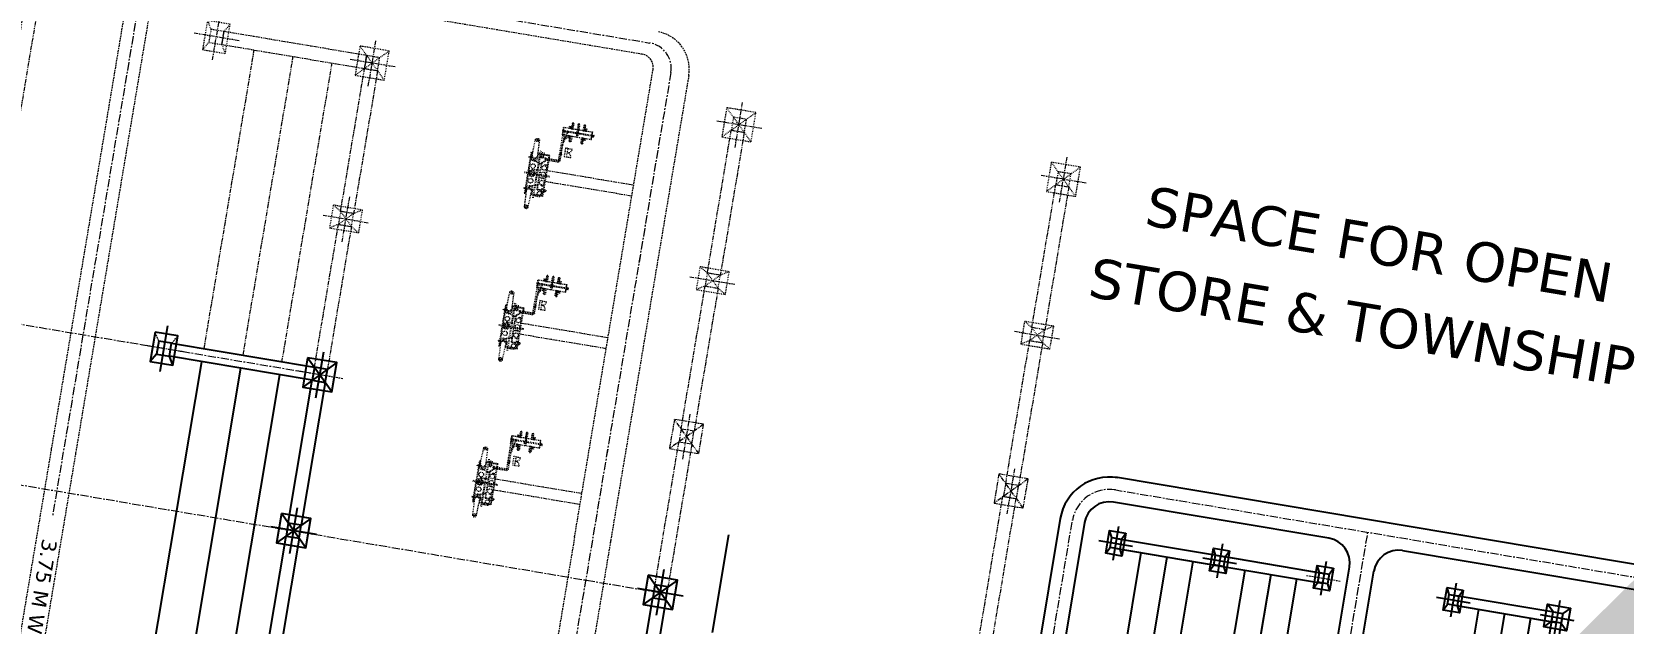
# Model space of a CAD drawing. Header units: feet. Extents: x 199174 to 214517, y 1645895 to 1656921.
# Drawn here: x 207650.2 to 207839.8, y 1653939.5 to 1654009.9 of the extents above; entities that cross this region are included whole.
import ezdxf

# ---------------------------------------------------------------- set-up
doc = ezdxf.new("R2010")
doc.units = ezdxf.units.FT
doc.header["$MEASUREMENT"] = 0
for name, pattern in [('400-ICT-1_400kV$0$HIDDEN', [0.375, 0.25, -0.125]), ('CENTER', [2, 1.25, -0.25, 0.25, -0.25]), ('HIDDEN', [0.375, 0.25, -0.125]), ('PHANTOM2', [1.25, 0.625, -0.125, 0.125, -0.125, 0.125, -0.125])]:
    doc.linetypes.add(name, pattern=pattern)
doc.layers.add('400 KV SUB', color=7, linetype='Continuous', true_color=0xffffdb)
doc.layers.add('E-LAY-CNTRL', color=1, linetype='CENTER', lineweight=0)
doc.layers.add('E-LAY-EXIST', color=8, linetype='HIDDEN', lineweight=0)
for name, color, linetype in [('E-LAY-FENC', 7, 'FENCELINE1'), ('E-LAY-ROAD', 7, 'Continuous'), ('EEQP', 2, 'Continuous'), ('TXT', 222, 'Continuous')]:
    doc.layers.add(name, color=color, linetype=linetype)
doc.styles.get("Standard").update_dxf_attribs({"font": 'arial.ttf'})
doc.styles.add('STYLE1', font='verdana.ttf')
doc.linetypes.add('FENCELINE1', pattern='A,0.25,-0.1,[133,ltypeshp.shx,S=0.1,R=0,X=-0.1,Y=0],-0.1,1', length=1.45)
doc.linetypes.add('PALLAV1', pattern='A,0.5,["X",Standard,S=0.1,R=0,X=-0.1,Y=-0.05],0.1', length=0.6)
doc.dimstyles.get("Standard").update_dxf_attribs({"dimtxt": 0.18, "dimasz": 0.18, "dimexe": 0.18, "dimexo": 0.0625, "dimgap": 0.09, "dimtad": 0, "dimtih": 1, "dimtoh": 1, "dimdec": 4, "dimzin": 0, "dimdsep": 46, "dimtxsty": 'Standard', "dimcen": 0.09, "dimadec": 0, "dimazin": 0, "dimtfac": 1, "dimtdec": 4, "dimtofl": 0, "dimtmove": 0, "dimatfit": 3, "dimfxl": 1, "dimtolj": 1, "dimtzin": 0, "dimarcsym": 0})

# ---------------------------------------------------------------- blocks, each defined once
blk = doc.blocks.new('TH_plan')
for p, q in [((-2250, 1750), (-1000, 1000)), ((-1000, 1000), (1000, -1000)), ((1000, 1000), (-1000, -1000)), ((1000, 1000), (2250, 1750)), ((-1000, -1000), (-2250, -1750)), ((1000, -1000), (2250, -1750))]:
    blk.add_line(p, q)
for points in [[(-2250, 1750), (2250, 1750), (2250, -1750), (-2250, -1750)], [(-1000, 1000), (1000, 1000), (1000, -1000), (-1000, -1000)]]:
    blk.add_lwpolyline(points, close=True)
blk = doc.blocks.new('T1')
for p, q in [((750, 3250), (0, 4500)), ((3500, 4500), (2750, 3250)), ((750, 1250), (0, 0)), ((3500, 0), (2750, 1250))]:
    blk.add_line(p, q)
for points in [[(0, 4500), (3500, 4500), (3500, 0), (0, 0)], [(750, 3250), (2750, 3250), (2750, 1250), (750, 1250)]]:
    blk.add_lwpolyline(points, close=True)
blk = doc.blocks.new('400 kV TOWER-4.5x4.5')
for points in [[(-2250, -2250), (2250, -2250), (2250, 2250), (-2250, 2250)], [(-1000, -1000), (1000, -1000), (1000, 1000), (-1000, 1000)], [(-100, -100), (100, -100), (100, 100), (-100, 100)]]:
    blk.add_lwpolyline(points, close=True)
for points in [[(2250, 2250), (-2250, -2250)], [(-2250, 2250), (2250, -2250)]]:
    blk.add_lwpolyline(points)
blk = doc.blocks.new('400-ICT-1_400kV$0$SHUNT RCTR 80MVAr_420kV_PLAN_BHEL')
for p, q in [((-2758, 1210), (-5155, 1110)), ((-5155, 510), (-2758, 410)), ((-2400, 1310), (-2758, 1310)), ((-2400, 310), (-2758, 310)), ((-2111, 899), (-2115, 899)), ((-2111, 824), (-2115, 824)), ((541, 899), (537, 899)), ((541, 824), (537, 824)), ((2111, 899), (2115, 899)), ((2111, 824), (2115, 824)), ((2400, 1310), (2758, 1310)), ((2400, 310), (2758, 310)), ((2758, 1210), (5155, 1110)), ((5155, 510), (2758, 410)), ((-2475, -1200), (-2425, -1617)), ((-2275, -462), (-2275, -1000)), ((-2225, -463), (-2225, -1006)), ((-2075, -1200), (-2125, -1610)), ((2388, -1438), (2388, -2904)), ((2413, -889), (2413, -1463)), ((2468, -1438), (2468, -2860)), ((2613, -889), (2613, -1463)), ((2638, -1438), (2638, -2800)), ((2638, -2800), (2388, -2904)), ((2388, -2904), (2609, -3125)), ((2475, -2878), (2635, -3038)), ((2713, -2875), (2609, -3125)), ((2609, -3125), (3549, -3125)), ((2638, -2800), (2713, -2875)), ((2653, -3045), (3549, -3045)), ((2713, -2875), (3549, -2875)), ((3574, -2875), (6578, -2875)), ((3574, -3045), (3737, -3045)), ((3574, -3125), (3737, -3125)), ((3737, -3025), (3887, -3150)), ((3737, -3150), (3887, -3025)), ((3887, -3045), (5122, -3045)), ((3887, -3125), (5116, -3125)), ((5116, -3125), (7128, -3578)), ((5128, -3046), (7146, -3500)), ((5480, -3125), (6578, -3125))]:
    blk.add_line(p, q)
at = {"linetype": '400-ICT-1_400kV$0$HIDDEN'}
for p, q in [((3347, -3986), (3347, -4639)), ((4653, -3986), (4653, -4639)), ((6578, -2875), (7128, -2875)), ((6578, -3125), (7128, -3125))]:
    blk.add_line(p, q, dxfattribs=at)
for points in [[(-5240, 835), (-5155, 835)], [(-5155, 785), (-5240, 785)], [(3138, 1194), (3138, 1438), (-3138, 1438), (-3138, 1194)], [(-3138, 426), (-3138, -1438), (-2439, -1438)], [(-2362, 1338), (-2362, 1640), (-2438, 1640), (-2438, 1338)], [(-2120, 887), (-2264, 887)], [(-2120, 837), (-2264, 837)], [(-2111, -1438), (3138, -1438), (3138, 426)], [(531, 887), (494, 887)], [(531, 837), (499, 837)], [(2120, 887), (2264, 887)], [(2120, 837), (2264, 837)], [(2362, 1338), (2362, 1640), (2438, 1640), (2438, 1338)], [(5240, 835), (5155, 835)], [(5155, 785), (5240, 785)], [(-2362, -1340), (-2362, -1640), (-2438, -1640), (-2438, -1340)], [(5756, -4080), (5756, -3980), (6578, -3980), (6578, -4280), (5756, -4280), (5756, -4180)], [(6553, -3737), (6553, -3662), (6253, -3662), (6253, -3962), (6553, -3962), (6553, -3887)], [(8500, -4080), (8500, -3980), (7678, -3980), (7678, -4280), (8500, -4280), (8500, -4180)], [(7703, -3737), (7703, -3662), (8003, -3662), (8003, -3962), (7703, -3962), (7703, -3887)], [(5756, -5880), (5756, -5780), (6578, -5780), (6578, -6080), (5756, -6080), (5756, -5980)], [(6553, -6323), (6553, -6398), (6253, -6398), (6253, -6098), (6553, -6098), (6553, -6173)], [(8500, -4980), (8500, -4880), (7678, -4880), (7678, -5180), (8500, -5180), (8500, -5080)], [(8500, -5880), (8500, -5780), (7678, -5780), (7678, -6080), (8500, -6080), (8500, -5980)], [(7703, -6323), (7703, -6398), (8003, -6398), (8003, -6098), (7703, -6098), (7703, -6173)]]:
    blk.add_lwpolyline(points)
for points in [[(3038, 1194), (3038, 1338), (-3038, 1338), (-3038, 1194)], [(-3038, 426), (-3038, -1338), (-2092, -1338)], [(-2092, -1338), (3038, -1338), (3038, 426)]]:
    blk.add_lwpolyline(points, dxfattribs=at)
for points in [[(-1629, -383), (-1629, -158, 0.1859661), (-1642, -124), (-2038, 870, 0.2119231), (-2075, 887), (-2111, 887)], [(-1679, -392), (-1679, -167, 0.1859661), (-1686, -151), (-2068, 829, 0.2119231), (-2086, 837), (-2111, 837)], [(636, -383), (634, 812, 0.4135999), (559, 887), (541, 887)], [(586, -383), (584, 812, 0.4135999), (559, 837), (541, 837)], [(1629, -383), (1629, -158, -0.1859661), (1642, -124), (2038, 870, -0.2119231), (2075, 887), (2111, 887)], [(1679, -392), (1679, -167, -0.1859661), (1686, -151), (2068, 829, -0.2119231), (2086, 837), (2111, 837)], [(-2265, -383), (1750, -383, -0.2240098), (1897, -452), (2413, -1079)], [(-2265, -463), (1750, -463, -0.2240098), (1835, -503), (2413, -1204)]]:
    blk.add_lwpolyline(points, format="xyb")
for points in [[(-3138, -997), (-3338, -997), (-3338, -297), (-3138, -297)], [(2713, -1438), (2713, -1463), (2313, -1463), (2313, -1438)], [(3138, -597), (3338, -597), (3338, -97), (3138, -97)], [(3347, -3986), (4653, -3986), (4653, -3614), (3347, -3614)], [(3574, -2800), (3549, -2800), (3549, -3200), (3574, -3200)], [(3737, -2988), (3724, -2988), (3724, -3188), (3737, -3188)], [(3887, -2988), (3899, -2988), (3899, -3188), (3887, -3188)], [(6578, -4080), (6578, -4180), (5656, -4180), (5656, -4080)], [(6140, -3194), (6116, -3188), (6058, -3439), (6083, -3445)], [(6239, -3225), (6215, -3219), (6157, -3470), (6182, -3475)], [(6328, -3737), (6328, -3887), (6578, -3887), (6578, -3737)], [(6528, -2805), (7728, -2805), (7728, -2830), (6528, -2830)], [(6578, -7230), (7678, -7230), (7678, -2830), (6578, -2830)], [(7928, -3737), (7928, -3887), (7678, -3887), (7678, -3737)], [(7678, -4080), (7678, -4180), (8600, -4180), (8600, -4080)], [(6578, -5980), (6578, -5880), (5656, -5880), (5656, -5980)], [(6328, -6323), (6328, -6173), (6578, -6173), (6578, -6323)], [(6528, -7255), (7728, -7255), (7728, -7230), (6528, -7230)], [(6878, -5155), (6828, -5155), (6828, -4905), (6878, -4905)], [(7378, -5155), (7428, -5155), (7428, -4905), (7378, -4905)], [(7678, -4980), (7678, -5080), (8600, -5080), (8600, -4980)], [(7678, -5980), (7678, -5880), (8600, -5880), (8600, -5980)], [(7928, -6323), (7928, -6173), (7678, -6173), (7678, -6323)], [(7253, -7382), (7253, -7367), (7003, -7367), (7003, -7382)], [(7240, -7570), (7240, -7545), (7216, -7520), (7040, -7520), (7016, -7545), (7016, -7570)], [(7228, -7367), (7228, -7255), (7028, -7255), (7028, -7367)], [(7216, -7520), (7190, -7445), (7066, -7445), (7040, -7520)], [(7178, -7445), (7178, -7382), (7078, -7382), (7078, -7445)]]:
    blk.add_lwpolyline(points, close=True)
for centre, radius in [((-1130, 810), 350), ((0, 810), 500), ((0, 810), 400), ((0, 810), 250), ((0, 810), 25), ((1130, 810), 350), ((-2791, -800), 300), ((-1602, -1002), 91.6), ((-1130, -910), 350), ((-431, -766), 91.6), ((-431, -1002), 91.6), ((146, -910), 350), ((1130, -910), 350), ((1600, -1002), 91.6), ((2726, -347), 200), ((2726, -347), 150), ((7128, -5030), 250), ((7128, -5030), 50)]:
    blk.add_circle(centre, radius)
for centre, radius, start, end in [((-2758, 810), 500, 230.76083, 129.23917), ((-2400, 810), 500, 270, 90), ((2400, 810), 500, 90, 270), ((2758, 810), 500, 50.76083, 309.23917), ((-2275, -1200), 250, 90, 224.29248), ((-2275, -1200), 200, 350.6282, 189.3189), ((-2265, -423), 75, 32.23095, 262.10618), ((-2265, -423), 40, 90, 270), ((-2265, -423), 75, 301.96013, 327.76905), ((-2275, -1200), 250, 315.61895, 78.46304), ((2513, -889), 125, 323.1301, 216.8699), ((2513, -889), 100, 0, 180), ((2493, -2860), 25, 180, 225), ((2653, -3020), 25, 225, 270), ((5122, -3070), 25, 77.31051, 90), ((7137, -3539), 90, 193.69831, 140.92271), ((7137, -3539), 40, 257.31051, 77.31051)]:
    blk.add_arc(centre, radius, start, end)
for centre, radius, start, end in [((3347, -3986), 653, 270, 0), ((4653, -3986), 653, 180, 270), ((7128, -3000), 150, 90, 123.55731), ((7128, -3000), 150, 236.44269, 270), ((7128, -3000), 150, 270, 90), ((7128, -3000), 125, 270, 90)]:
    blk.add_arc(centre, radius, start, end, dxfattribs=at)
at = {"extrusion": (0, 0, -1)}
for centre, major_axis, ratio in [((-5155, 810), (0, 300), 0.7842267), ((-5240, 810), (0, 25), 0.5645792)]:
    blk.add_ellipse(centre, major_axis=major_axis, ratio=ratio, dxfattribs=at)
for centre, major_axis, ratio, start_param, end_param in [((-5155, 810), (0, 98), 0.5962488, -1.3129188, 4.4545109), ((-5155, 810), (0, -25), 0.5636371, 3.1415927, 6.2831853), ((-2758, 810), (0, 400), 0.9821207, -0.0559861, 3.1975787), ((-2115, 862), (0, 37.5), 0.205458, 3.1415927, 6.2831853), ((-2111, 862), (0, 37.5), 0.205458, 2.300524, 7.124254), ((-2111, 862), (0, -25), 0.1123446, 0, 3.1415927), ((537, 862), (0, 37.5), 0.205458, 3.1415927, 6.2831853), ((541, 862), (0, 37.5), 0.205458, 2.300524, 7.124254), ((541, 862), (0, -25), 0.1123446, 0, 3.1415927)]:
    blk.add_ellipse(centre, major_axis=major_axis, ratio=ratio, start_param=start_param, end_param=end_param, dxfattribs=at)
for centre, major_axis, ratio, start_param, end_param in [((2111, 862), (0, 37.5), 0.205458, 2.300524, 7.124254), ((2111, 862), (0, -25), 0.1123446, 0, 3.1415927), ((2115, 862), (0, 37.5), 0.205458, 3.1415927, 6.2831853), ((2758, 810), (0, 400), 0.9821207, -0.0559861, 3.1975787), ((5155, 810), (0, 98), 0.5962488, -1.3129188, 4.4545109), ((5155, 810), (0, -25), 0.5636371, 3.1415927, 6.2831853)]:
    blk.add_ellipse(centre, major_axis=major_axis, ratio=ratio, start_param=start_param, end_param=end_param)
for centre, major_axis, ratio in [((5155, 810), (0, 300), 0.7842267), ((5240, 810), (0, 25), 0.5645792), ((-2275, -1610), (-150, 0), 0.7546728)]:
    blk.add_ellipse(centre, major_axis=major_axis, ratio=ratio)
at = {"layer": 'EEQP', "color": 4, "linetype": 'CENTER'}
for p, q in [((-3638, 0), (3638, 0)), ((0, 1938), (0, -1938)), ((7128, -7570), (7128, -2683)), ((6528, -5030), (7728, -5030))]:
    blk.add_line(p, q, dxfattribs=at)
blk = doc.blocks.new('TWR_CTE_p')
for p, q in [((-750, 750), (-1750, 1750)), ((1750, 1750), (750, 750)), ((-1750, -1750), (-750, -750)), ((750, -750), (1750, -1750))]:
    blk.add_line(p, q)
for points in [[(-1750, -1750), (1750, -1750), (1750, 1750), (-1750, 1750)], [(-750, -750), (750, -750), (750, 750), (-750, 750)]]:
    blk.add_lwpolyline(points, close=True)
blk = doc.blocks.new('TWR_CTH_p')
for p, q in [((-750, 750), (-1750, 1250)), ((1750, 1250), (750, 750)), ((-750, -750), (-1750, -1250)), ((750, -750), (1750, -1250))]:
    blk.add_line(p, q)
for points in [[(-1750, -1250), (1750, -1250), (1750, 1250), (-1750, 1250)], [(-750, -750), (750, -750), (750, 750), (-750, 750)]]:
    blk.add_lwpolyline(points, close=True)
blk = doc.blocks.new('TWR_CTG_p')
for p, q in [((-750, 750), (-1750, 1250)), ((1750, 1250), (750, 750)), ((-750, -750), (-1750, -1250)), ((750, -750), (1750, -1250))]:
    blk.add_line(p, q)
for points in [[(-1750, -1250), (1750, -1250), (1750, 1250), (-1750, 1250)], [(-750, -750), (750, -750), (750, 750), (-750, 750)]]:
    blk.add_lwpolyline(points, close=True)
blk = doc.blocks.new('TWR_CC_p')
for p, q in [((-750, 750), (-1750, 1250)), ((1750, 1250), (750, 750)), ((-750, -750), (-1750, -1250)), ((750, -750), (1750, -1250))]:
    blk.add_line(p, q)
for points in [[(-1750, -1250), (1750, -1250), (1750, 1250), (-1750, 1250)], [(-750, -750), (750, -750), (750, 750), (-750, 750)]]:
    blk.add_lwpolyline(points, close=True)
blk = doc.blocks.new('400kv')
at = {"layer": 'E-LAY-CNTRL'}
for p, q in [((303.24, 80.63, -0.31), (355.9, 312.96, -0.31)), ((339.19, 130.32, -0.31), (379.31, 307.66, -0.31)), ((419.08, 220.61, -0.08), (386.69, 77.41, -0.31)), ((281.93, 23.89, -0.21), (310.78, 17.37, -0.21)), ((101.84, 18.94, -0.31), (306.4, -27.33, -0.31)), ((315.02, 10.81, -0.44), (296, -73.3, -0.57))]:
    blk.add_line(p, q, dxfattribs=at)
at = {"layer": 'E-LAY-CNTRL', "elevation": -0.31}
for points in [[(403.82, 153.12), (320.04, 172.07)], [(382.06, 74.49), (127.43, 132.08)], [(382.06, 74.49), (132.24, 131)]]:
    blk.add_lwpolyline(points, dxfattribs=at)
at = {"layer": 'E-LAY-CNTRL'}
for centre, radius, start, end in [((382.91, 78.27, -0.31), 3.88, 257.254, 347.254), ((309.44, 11.85, -0.5), 5.67, 347.254, 77.254)]:
    blk.add_arc(centre, radius, start, end, dxfattribs=at)
at = {"layer": 'E-LAY-EXIST'}
for p, q in [((330.22, 171.69, -0.13), (149.48, 212.58, -0.31)), ((329.4, 168.03, -0.13), (150.36, 208.53, -0.31)), ((400.45, 155.81, -0.31), (330.22, 171.69, -0.31)), ((399.62, 152.15, 0.05), (329.4, 168.03, -0.05)), ((385.05, 78.68, -0.24), (401.13, 149.76, 0.05)), ((312.44, 93.05, -0.24), (133.4, 133.55, -0.24)), ((312.44, 93.05, -0.24), (382.66, 77.17, -0.24)), ((311.75, 87.57, 0.59), (295.25, 91.3, 0.51)), ((381.45, 71.8, -0.25), (311.22, 87.69, -0.57)), ((300.38, -17.67, -0.31), (299.23, -22.74, -0.31))]:
    blk.add_line(p, q, dxfattribs=at)
at = {"layer": 'E-LAY-EXIST', "linetype": 'PHANTOM2'}
for p, q in [((344.14, 147.65, -0.31), (389, 137.51, -0.31)), ((342.81, 141.8, -0.31), (387.68, 131.65, -0.31)), ((341.49, 135.95, -0.31), (386.36, 125.8, -0.31)), ((385.25, 120.92, -0.31), (384.81, 118.97, -0.31)), ((320.29, 104.93, -0.31), (317.35, 91.94, -0.31)), ((321.92, 104.56, -0.31), (318.99, 91.57, -0.31)), ((343.69, 99.63, -0.31), (340.76, 86.65, -0.31)), ((345.33, 99.26, -0.31), (342.39, 86.28, -0.31)), ((366.61, 94.45, 0.05), (363.68, 81.46, 0.05)), ((368.25, 94.08, 0.05), (365.31, 81.09, 0.05)), ((372.79, 65.82, -0.31), (372.35, 63.87, -0.31)), ((361.76, 17.05, -0.31), (361.32, 15.1, -0.31))]:
    blk.add_line(p, q, dxfattribs=at)
for points, elevation in [([(396.84, 172.13), (396.4, 170.18), (374.94, 175.03), (375.38, 176.99)], -0.31), ([(387.2, 120.48), (392.06, 141.94), (390.11, 142.38), (385.25, 120.92)], -0.31), ([(361.84, 126.22), (361.4, 124.27), (339.95, 129.12), (340.39, 131.07)], 0.05), ([(385.25, 120.92), (384.81, 118.97), (363.35, 123.83), (363.8, 125.78)], -0.31), ([(325.97, 76.41), (325.53, 74.46), (304.07, 79.31), (304.51, 81.26)], -0.31), ([(329.42, 76.91), (325.03, 77.9), (324.03, 73.51), (328.42, 72.52)], -0.31), ([(327.92, 75.97), (325.97, 76.41), (325.53, 74.46), (327.48, 74.02)], -0.31), ([(326.85, 75.29), (326.65, 75.33), (326.61, 75.14), (326.8, 75.09)], -0.31), ([(349.38, 71.11), (348.94, 69.16), (327.48, 74.02), (327.92, 75.97)], 0.05), ([(372.79, 65.82), (372.35, 63.87), (350.89, 68.72), (351.33, 70.67)], -0.31), ([(314.96, 27.74), (314.52, 25.79), (293.06, 30.64), (293.5, 32.59)], -0.31), ([(318.39, 28.14), (314, 29.13), (313, 24.75), (317.39, 23.75)], -0.31), ([(316.89, 27.2), (314.94, 27.64), (314.5, 25.69), (316.45, 25.25)], -0.31), ([(338.35, 22.34), (337.91, 20.39), (316.45, 25.25), (316.89, 27.2)], 0.05), ([(361.76, 17.05), (361.32, 15.1), (339.86, 19.95), (340.3, 21.9)], -0.31)]:
    blk.add_lwpolyline(points, close=True, dxfattribs=dict(at, elevation=elevation))
at = {"layer": 'E-LAY-EXIST', "elevation": -0.31}
for points in [[(343.71, 150.29), (345.26, 157.16)], [(345.68, 154.48), (347.07, 154.94)], [(345.24, 152.53), (346.29, 151.52)], [(338.41, 126.88), (339.97, 133.75)]]:
    blk.add_lwpolyline(points, dxfattribs=at)
at = {"layer": 'E-LAY-EXIST', "linetype": 'PHANTOM2'}
for points, elevation in [([(390.53, 139.7), (392.08, 146.57)], -0.31), ([(387.87, 143.91), (394.74, 142.36)], -0.31), ([(363.38, 128.46), (361.82, 121.59)], 0.05), ([(359.17, 125.8), (366.03, 124.25)], 0.05), ([(385.23, 116.29), (386.78, 123.16)], -0.31), ([(385.23, 116.29), (386.78, 123.16)], -0.31), ([(382.57, 120.51), (389.44, 118.95)], -0.31), ([(382.57, 120.51), (389.44, 118.95)], -0.31), ([(328.42, 72.52), (325.03, 77.9)], -0.31), ([(323.29, 75.99), (330.16, 74.43)], -0.31), ([(324.03, 73.51), (329.42, 76.91)], -0.31), ([(350.91, 73.35), (349.36, 66.48)], 0.05), ([(372.77, 61.19), (374.32, 68.06)], -0.31), ([(372.77, 61.19), (374.32, 68.06)], -0.31), ([(370.11, 65.4), (376.98, 63.84)], -0.31), ([(370.11, 65.4), (376.98, 63.84)], -0.31), ([(317.39, 23.75), (314, 29.13)], -0.31), ([(312.26, 27.22), (319.13, 25.67)], -0.31), ([(313, 24.75), (318.39, 28.14)], -0.31), ([(339.88, 24.58), (338.33, 17.71)], 0.05), ([(361.73, 12.42), (363.29, 19.29)], -0.31), ([(361.73, 12.42), (363.29, 19.29)], -0.31), ([(359.08, 16.63), (365.95, 15.08)], -0.31), ([(359.08, 16.63), (365.95, 15.08)], -0.31)]:
    blk.add_lwpolyline(points, dxfattribs=dict(at, elevation=elevation))
at = {"layer": 'E-LAY-EXIST', "elevation": -0.31}
for points in [[(339.31, 130.39), (339.12, 130.44), (339.07, 130.24), (339.27, 130.2)], [(315.81, 26.52), (315.62, 26.56), (315.57, 26.37), (315.77, 26.32)]]:
    blk.add_lwpolyline(points, close=True, dxfattribs=at)
at = {"layer": 'E-LAY-EXIST'}
for centre, radius in [((383.1, 79.12, -0.24), 2), ((382.72, 77.41, -0.25), 5.75)]:
    blk.add_arc(centre, radius, 257.254, 347.254, dxfattribs=at)
at = {"layer": 'E-LAY-FENC', "linetype": 'PALLAV1', "ltscale": 0.5}
blk.add_line((311.47, 69.67, -0.31), (296.77, 73, -0.31), dxfattribs=at)
at = {"layer": 'E-LAY-ROAD', "ltscale": 2500}
for p, q in [((250.5, 168.84, -0.31), (342.19, 148.1, -0.31)), ((249.18, 162.98, -0.31), (340.86, 142.24, -0.31)), ((247.86, 157.13, -0.31), (339.54, 136.39, -0.31)), ((311.11, 19.22, -0.5), (282.39, 25.71, -0.5)), ((310.28, 15.56, -0.5), (281.56, 22.05, -0.5)), ((305.25, 7.27, -0.31), (259.9, 17.53, -0.31)), ((304.37, 3.37, -0.31), (259.02, 13.63, -0.31)), ((307.44, 13.55, -0.31), (306.29, 8.48, -0.31)), ((303.49, -0.53, -0.31), (258.13, 9.73, -0.31)), ((306.13, 11.18, -0.31), (302.6, -4.43, -0.31)), ((307.6, 10.85, -0.31), (304.07, -4.76, -0.31)), ((309.4, 10.44, -0.31), (304.33, 11.58, -0.31)), ((305.82, -21.38, -0.66), (313.15, 11.01, -0.5)), ((301.72, -8.33, -0.31), (256.37, 1.93, -0.31)), ((300.84, -12.23, -0.31), (255.49, -1.97, -0.31)), ((303.91, -2.06, -0.31), (302.76, -7.13, -0.31)), ((302.6, -4.43, -0.31), (299.07, -20.04, -0.31)), ((304.07, -4.76, -0.31), (300.54, -20.37, -0.31)), ((305.87, -5.17, -0.31), (300.8, -4.02, -0.31)), ((299.96, -16.13, -0.31), (254.6, -5.87, -0.31)), ((261.49, -15.25, -0.59), (301.27, -24.25, -0.59)), ((260.66, -18.91, -0.59), (300.45, -27.91, -0.59)), ((302.34, -20.77, -0.31), (297.27, -19.63, -0.31)), ((293.78, -43.44, -0.31), (248.43, -33.18, -0.31)), ((294.19, -72.79, -0.91), (303.31, -32.45, -0.71)), ((292.9, -47.35, -0.31), (247.54, -37.09, -0.31)), ((295.97, -37.17, -0.31), (294.82, -42.24, -0.31)), ((292.01, -51.25, -0.31), (246.66, -40.99, -0.31)), ((294.66, -39.54, -0.31), (291.13, -55.15, -0.31)), ((296.13, -39.87, -0.31), (292.6, -55.48, -0.31)), ((297.93, -40.28, -0.31), (292.86, -39.13, -0.31)), ((291.7, -56.04, -0.31), (276.09, -52.51, -0.31)), ((292.03, -54.58, -0.31), (276.42, -51.05, -0.31)), ((292.44, -52.78, -0.31), (291.29, -57.85, -0.31)), ((294.4, -55.89, -0.31), (289.33, -54.74, -0.31))]:
    blk.add_line(p, q, dxfattribs=at)
at = {"layer": 'E-LAY-ROAD'}
blk.add_line((297.82, -73.76, -0.47), (316.88, 10.51, -0.36), dxfattribs=at)
at = {"layer": 'E-LAY-ROAD', "ltscale": 2500, "elevation": -0.31}
for points in [[(347.07, 154.94), (342.68, 155.93), (341.91, 152.52), (346.29, 151.52)], [(345.68, 154.48), (343.73, 154.92), (343.29, 152.97), (345.24, 152.53)], [(345.24, 152.53), (340.39, 131.07), (338.44, 131.52), (343.29, 152.97)], [(315.03, 136.81), (314.59, 134.86), (293.13, 139.71), (293.57, 141.66)], [(318.47, 137.31), (314.08, 138.31), (313.09, 133.92), (317.48, 132.92)], [(316.98, 136.37), (315.03, 136.81), (314.59, 134.86), (316.54, 134.42)], [(315.9, 135.69), (315.71, 135.73), (315.66, 135.54), (315.86, 135.49)], [(338.44, 131.52), (338, 129.56), (316.54, 134.42), (316.98, 136.37)], [(341.88, 132.02), (337.49, 133.01), (336.5, 128.62), (340.89, 127.63)], [(340.39, 131.07), (338.44, 131.52), (338, 129.56), (339.95, 129.12)], [(302.56, 81.7), (302.12, 79.75), (280.66, 84.61), (281.1, 86.56)], [(306.01, 82.2), (301.62, 83.2), (300.63, 78.81), (305.02, 77.82)], [(304.51, 81.26), (302.56, 81.7), (302.12, 79.75), (304.07, 79.31)], [(303.44, 80.58), (303.24, 80.63), (303.2, 80.43), (303.39, 80.39)]]:
    blk.add_lwpolyline(points, close=True, dxfattribs=at)
for points in [[(343.73, 154.92), (342.68, 155.93)], [(341.05, 154.5), (347.92, 152.95)], [(341.91, 152.52), (343.29, 152.97)], [(317.48, 132.92), (314.08, 138.31)], [(315.01, 132.18), (316.56, 139.05)], [(312.35, 136.39), (319.22, 134.84)], [(313.09, 133.92), (318.47, 137.31)], [(340.89, 127.63), (337.49, 133.01)], [(335.76, 131.1), (342.63, 129.54)], [(336.5, 128.62), (341.88, 132.02)], [(305.02, 77.82), (301.62, 83.2)], [(302.54, 77.07), (304.09, 83.94)], [(299.88, 81.28), (306.75, 79.73)], [(300.63, 78.81), (306.01, 82.2)]]:
    blk.add_lwpolyline(points, dxfattribs=at)
at = {"layer": 'E-LAY-ROAD'}
for centre, radius, start, end in [((309.44, 11.85, -0.5), 7.55, 347.254, 77.254), ((309.44, 11.85, -0.5), 3.8, 347.254, 77.254), ((302.11, -20.54, -0.59), 3.8, 257.254, 347.254), ((299.61, -31.61, -0.59), 3.8, 347.254, 77.254)]:
    blk.add_arc(centre, radius, start, end, dxfattribs=at)
at = {"layer": 'E-LAY-EXIST', "linetype": 'PHANTOM2'}
for name, p, xscale, yscale, zscale, rotation in [('T1', (388.72, 141.93, -0.31), -0.0009999999398089005, 0.0009999999310821295, 0.001, 257.2539829661908), ('TH_plan', (362.6, 125.02, 0.05), -0.0009999999398089005, 0.0009999999310821295, 0.001, 257.2539829661908), ('400 kV TOWER-4.5x4.5', (386.01, 119.73, -0.31), 0.0009999999965821884, 0.0009999999965821884, 0.0009999999965821884, 167.2539837020024), ('400-ICT-1_400kV$0$SHUNT RCTR 80MVAr_420kV_PLAN_BHEL', (321.42, 106.14, -0.31), 0.0009999999965821884, 0.0009999999965821884, 0.0009999999965821884, 347.2539837020024), ('400-ICT-1_400kV$0$SHUNT RCTR 80MVAr_420kV_PLAN_BHEL', (344.83, 100.85, -0.31), 0.0009999999965821884, 0.0009999999965821884, 0.0009999999965821884, 347.2539837020024), ('TH_plan', (350.13, 69.92, 0.05), -0.0009999999398089005, 0.0009999999310821295, 0.001, 257.2539829661908), ('400 kV TOWER-4.5x4.5', (373.54, 64.62, -0.31), 0.0009999999965821884, 0.0009999999965821884, 0.0009999999965821884, 167.2539837020024), ('TH_plan', (339.1, 21.15, 0.05), -0.0009999999398089005, 0.0009999999310821295, 0.001, 257.2539829661908), ('400 kV TOWER-4.5x4.5', (362.51, 15.85, -0.31), 0.0009999999965821884, 0.0009999999965821884, 0.0009999999965821884, 167.2539837020024)]:
    blk.add_blockref(name, p, dxfattribs=dict(at, xscale=xscale, yscale=yscale, zscale=zscale, rotation=rotation))
at = {"layer": 'E-LAY-EXIST', "xscale": 0.0009999999965821884, "yscale": 0.0009999999965821884, "zscale": 0.0009999999965821884, "rotation": 347.2539837020024}
blk.add_blockref('400-ICT-1_400kV$0$SHUNT RCTR 80MVAr_420kV_PLAN_BHEL', (367.75, 95.66, 0.05), dxfattribs=at)
at = {"layer": 'E-LAY-ROAD', "ltscale": 2500, "xscale": -0.0009999999965821884, "yscale": 0.0009999999310821295, "zscale": 0.001, "rotation": 347.2539837020024}
for name, p in [('TWR_CTH_p', (306.87, 11.01, -0.31)), ('TWR_CTG_p', (303.34, -4.59, -0.31)), ('TWR_CTG_p', (299.81, -20.2, -0.31)), ('TWR_CC_p', (295.39, -39.71, -0.31)), ('TWR_CTE_p', (291.86, -55.31, -0.31))]:
    blk.add_blockref(name, p, dxfattribs=at)
at = {"layer": 'TXT', "style": 'STYLE1'}
blk.add_text('3.75 M WIDE ROAD', height=2.25, rotation=167.254, dxfattribs=at).set_placement((316.8, 173.75, 0.05))
at = {"layer": 'TXT', "linetype": 'Continuous', "style": 'STYLE1'}
for s, p in [('STORE & TOWNSHIP', (344.59, 13.32, -0.68)), ('SPACE FOR OPEN ', (354.95, 4.12, -0.68))]:
    blk.add_text(s, height=6, rotation=257.254, dxfattribs=at).set_placement(p)

msp = doc.modelspace()

# ---------------------------------------------------------------- block references
at = {"layer": '400 KV SUB', "lineweight": -2, "xscale": 0.7840800000301468, "yscale": 0.7840800000301468, "zscale": 0.7840800000301468, "rotation": 93.2111979021931}
msp.add_blockref('400kv', (207801.47, 1653709.25, 0.24), dxfattribs=at)

# ---------------------------------------------------------------- leaders
msp.add_leader([(207799.19, 1653903.24), (208160.37, 1654158.93), (208219.4, 1654158.93)], dimstyle='Standard', override={"dimasz": 100})

doc.saveas('drawing.dxf')
